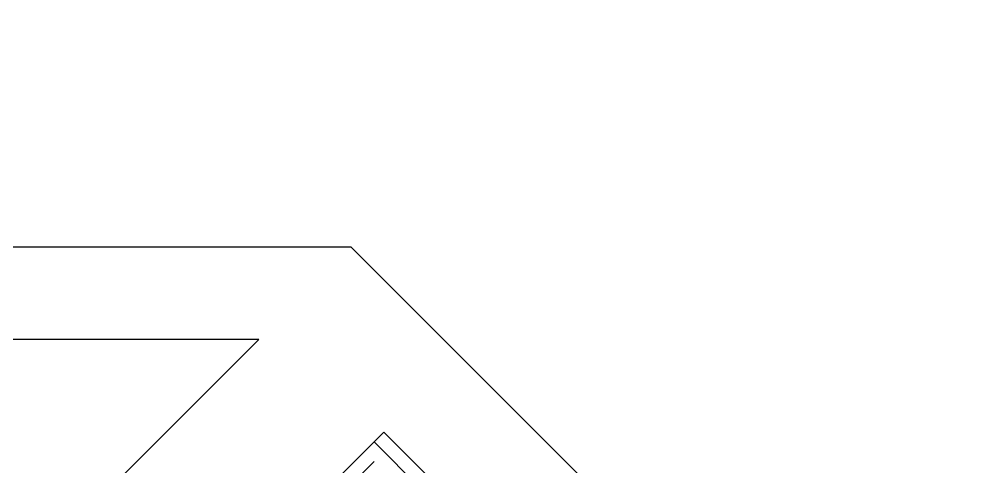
# Model space of a CAD drawing. Header units: millimetres. Extents: x 238075 to 303070, y -258150 to -205841.
# Drawn here: x 280293 to 283419, y -227236 to -225781 of the extents above; entities that cross this region are included whole.
import ezdxf

# ---------------------------------------------------------------- set-up
doc = ezdxf.new("R2010")
doc.units = ezdxf.units.MM
doc.header["$LTSCALE"] = 200
doc.layers.add('L4', color=4, linetype='Continuous')
doc.layers.add('아파트', color=253, linetype='Continuous')

msp = doc.modelspace()

# ---------------------------------------------------------------- linework, layer by layer
at = {"layer": 'L4'}
for p, q in [((281371.5, -226522.5, 54985.4), (278902.6, -226522.5, 54985.4)), ((285649.5, -230800.5, 54985.4), (281371.5, -226522.5, 54985.4)), ((281071.5, -226822.5, 54985.4), (278902.6, -226822.5, 54985.4)), ((278902.6, -228991.3, 54985.4), (281071.5, -226822.5, 54985.4)), ((279009.7, -229591.3, 54985.4), (281477.5, -227123.5, 54985.4)), ((285826.2, -231472.2, 54985.4), (281477.5, -227123.5, 54985.4)), ((285532.8, -231242.4), (281445.7, -227155.3)), ((281445.7, -227219), (279048.6, -229616.1))]:
    msp.add_line(p, q, dxfattribs=at)
at = {"layer": '아파트'}
msp.add_circle((263075.4, -230841.1, 54985.4), 25000, dxfattribs=at)

doc.saveas('drawing.dxf')
